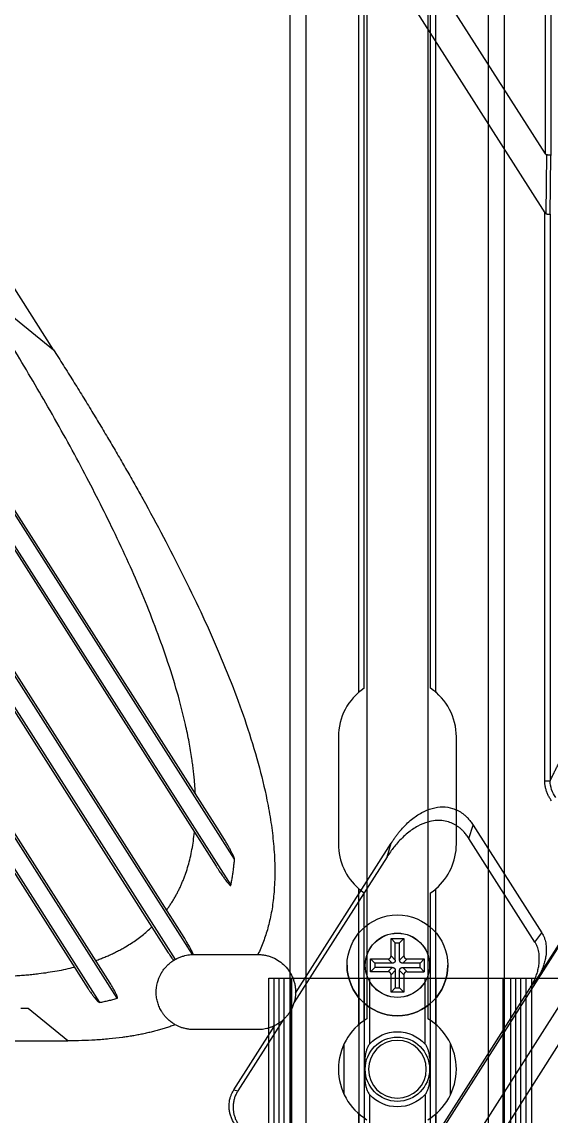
# Model space of a CAD drawing. Header units: millimetres. Extents: x 620 to 19791, y 2539 to 6969.
# Drawn here: x 17425.4 to 17474.8, y 4825 to 4927.1 of the extents above; entities that cross this region are included whole.
import ezdxf

# ---------------------------------------------------------------- set-up
doc = ezdxf.new("R2010")
doc.units = ezdxf.units.MM
doc.layers.add('02___PRT_ALL_AXES', color=7, linetype='Continuous')
doc.layers.add('1轮廓线', color=7, linetype='Continuous', lineweight=25)

# ---------------------------------------------------------------- blocks, each defined once
blk = doc.blocks.new('tugj')
at = {"color": 7, "linetype": 'Continuous', "lineweight": 25}
for p, q in [((12752.83, 4922.32), (12661.49, 5065.69)), ((12723.85, 4856.52), (12608.75, 5037.18)), ((12722.44, 4859.1), (12608.92, 5037.29)), ((12608.58, 5034.1), (12722.14, 4855.85)), ((12608.75, 5034.2), (12723.5, 4854.08)), ((12719.92, 4847.61), (12608.75, 5022.11)), ((12719.14, 4849.21), (12608.92, 5022.21)), ((12608.58, 5019.02), (12717.67, 4847.78)), ((12608.75, 5019.13), (12718.31, 4847.16)), ((12712.24, 4844.96), (12608.92, 5007.14)), ((12712.92, 4843.53), (12608.75, 5007.03)), ((12608.58, 5003.95), (12710.21, 4844.43)), ((12608.75, 5004.05), (12711.26, 4843.15)), ((12706.97, 4904.04), (12662.49, 4973.87)), ((12716.44, 4973.87), (12752.78, 4916.81)), ((12752.83, 4922.32), (12752.83, 4937.4)), ((12753.33, 4937.29), (12753.33, 4922.16)), ((12752.91, 4916.71), (12752.97, 4922.21)), ((12753.28, 4916.66), (12753.33, 4922.16)), ((12752.78, 4863.82), (12752.78, 4916.81)), ((12753.28, 4916.66), (12753.28, 4863.82)), ((12699.59, 4910.04), (12706.97, 4904.04)), ((12752.78, 4863.82), (12753.28, 4863.82)), ((12745.71, 4858.43), (12746.09, 4859.7)), ((12746.09, 4859.7), (12752.5, 4849.63)), ((12751.86, 4848.78), (12745.71, 4858.43)), ((12729.54, 4844.01), (12738.46, 4858.01)), ((12738.08, 4856.74), (12738.46, 4858.01)), ((12738.08, 4856.74), (12729.39, 4843.1)), ((12737.76, 4822.73), (12755.54, 4850.65)), ((12752.04, 4845.31), (12755.54, 4850.81)), ((12751.86, 4848.78), (12752.5, 4849.63)), ((12751.39, 4844.46), (12752.04, 4845.31)), ((12737.62, 4822.84), (12751.39, 4844.46)), ((12754.54, 4843.5), (12739.65, 4820.12)), ((12704.16, 4842.57), (12703.92, 4842.57)), ((12704.61, 4842.57), (12704.16, 4842.57)), ((12708.31, 4839.57), (12704.61, 4842.57)), ((12723.79, 4834.98), (12727.61, 4840.99)), ((12728.38, 4841.51), (12724.16, 4834.89)), ((12726.04, 4840.62), (12720.04, 4840.62)), ((12741.9, 4820.12), (12754.54, 4839.96)), ((12634.37, 4839.57), (12708.31, 4839.57)), ((12723.79, 4834.98), (12724.16, 4834.89))]:
    blk.add_line(p, q, dxfattribs=at)
blk.add_circle((12739.04, 4846.62), 3)
for points, knots in [([(12752.83, 4922.32), (12752.84, 4922.3), (12752.86, 4922.27), (12752.89, 4922.24), (12752.92, 4922.21), (12752.95, 4922.21), (12752.97, 4922.21)], [0, 0, 0, 0, 0.3004507, 0.516255, 0.7655281, 1, 1, 1, 1]), ([(12753.33, 4922.16), (12753.33, 4922.16), (12753.33, 4922.17), (12753.31, 4922.18), (12753.27, 4922.19), (12753.23, 4922.19), (12753.16, 4922.2), (12753.07, 4922.2), (12753, 4922.21), (12752.97, 4922.21)], [0, 0, 0, 0, 0.094895, 0.244998, 0.359306, 0.484216, 0.663833, 0.835745, 1, 1, 1, 1]), ([(12752.91, 4916.71), (12752.91, 4916.71), (12752.89, 4916.71), (12752.86, 4916.72), (12752.83, 4916.74), (12752.81, 4916.77), (12752.79, 4916.8), (12752.78, 4916.81)], [0, 0, 0, 0, 0.156694, 0.314893, 0.484569, 0.699997, 1, 1, 1, 1]), ([(12752.91, 4916.71), (12752.94, 4916.71), (12752.98, 4916.7), (12753.05, 4916.7), (12753.11, 4916.7), (12753.17, 4916.69), (12753.23, 4916.68), (12753.27, 4916.67), (12753.28, 4916.67), (12753.28, 4916.66)], [0, 0, 0, 0, 0.106386, 0.22492, 0.355612, 0.498466, 0.653483, 0.820662, 1, 1, 1, 1]), ([(12720.2, 4862.62), (12720.19, 4862.8), (12720.17, 4863.15), (12720.13, 4863.69), (12720.08, 4864.23), (12720.02, 4864.78), (12719.95, 4865.33), (12719.83, 4866.22), (12719.62, 4867.47), (12719.19, 4869.54), (12718.51, 4872.16), (12717.55, 4875.21), (12716.45, 4878.27), (12715.26, 4881.23), (12713.96, 4884.22), (12712.15, 4888.07), (12709.68, 4892.95), (12707.06, 4897.69), (12704.85, 4901.48), (12703.18, 4904.28), (12701.43, 4907.14), (12700.21, 4909.06), (12699.59, 4910.04)], [0, 0, 0, 0, 0.0102139, 0.0205385, 0.0309767, 0.0415315, 0.0522058, 0.0630022, 0.0931878, 0.1250778, 0.1845574, 0.2483961, 0.3086946, 0.3718269, 0.4319265, 0.4959106, 0.6167331, 0.7464147, 0.8069043, 0.8693256, 0.933688, 1, 1, 1, 1]), ([(12706.97, 4904.04), (12707.28, 4903.55), (12707.89, 4902.58), (12708.8, 4901.14), (12709.68, 4899.71), (12710.54, 4898.3), (12711.39, 4896.9), (12712.21, 4895.52), (12713.01, 4894.15), (12713.79, 4892.8), (12714.55, 4891.46), (12715.71, 4889.39), (12717.2, 4886.63), (12719.01, 4883.12), (12720.69, 4879.65), (12722.27, 4876.11), (12723.7, 4872.62), (12724.99, 4869.06), (12726.07, 4865.56), (12726.81, 4862.49), (12727.26, 4859.98), (12727.51, 4857.92), (12727.63, 4855.89), (12727.59, 4853.99), (12727.43, 4852.29), (12727.2, 4851.03), (12726.96, 4850.1), (12726.77, 4849.45), (12726.55, 4848.82), (12726.31, 4848.21), (12726.12, 4847.81), (12726.03, 4847.62)], [0, 0, 0, 0, 0.028127, 0.055867, 0.083223, 0.110194, 0.136782, 0.162987, 0.188811, 0.214255, 0.239319, 0.264005, 0.33008, 0.392582, 0.456982, 0.518406, 0.581947, 0.641185, 0.703244, 0.760717, 0.79542, 0.827786, 0.862084, 0.894623, 0.920706, 0.945691, 0.956791, 0.967751, 0.97859, 0.989333, 1, 1, 1, 1]), ([(12753.28, 4863.82), (12753.34, 4863.94), (12753.44, 4864.17), (12753.61, 4864.51), (12753.76, 4864.83), (12753.94, 4865.16), (12754.12, 4865.5), (12754.31, 4865.83), (12754.43, 4866.02), (12754.49, 4866.11)], [0, 0, 0, 0, 0.136003, 0.269855, 0.401557, 0.531111, 0.699451, 0.855745, 1, 1, 1, 1]), ([(12753.41, 4861.97), (12753.37, 4862.01), (12753.31, 4862.1), (12753.22, 4862.25), (12753.14, 4862.39), (12753.06, 4862.54), (12753, 4862.69), (12752.92, 4862.9), (12752.85, 4863.16), (12752.79, 4863.49), (12752.78, 4863.71), (12752.78, 4863.82)], [0, 0, 0, 0, 0.084861, 0.169101, 0.25296, 0.336679, 0.420502, 0.504669, 0.670214, 0.834663, 1, 1, 1, 1]), ([(12753.8, 4862.28), (12753.63, 4862.49), (12753.5, 4862.74), (12753.33, 4863.26), (12753.28, 4863.54), (12753.28, 4863.82)], [0, 0, 0, 0, 0.5, 0.5, 1, 1, 1, 1]), ([(12738.46, 4858.01), (12738.52, 4858.1), (12738.64, 4858.29), (12738.83, 4858.56), (12739.02, 4858.81), (12739.21, 4859.06), (12739.49, 4859.38), (12739.86, 4859.78), (12740.48, 4860.33), (12741.26, 4860.87), (12742.25, 4861.29), (12743.24, 4861.45), (12744.06, 4861.32), (12744.68, 4861.06), (12745.08, 4860.81), (12745.39, 4860.56), (12745.63, 4860.32), (12745.87, 4860.03), (12746.01, 4859.81), (12746.09, 4859.7)], [0, 0, 0, 0, 0.035181, 0.06949, 0.102958, 0.135615, 0.167497, 0.237811, 0.306398, 0.426306, 0.535135, 0.638829, 0.737184, 0.792914, 0.85017, 0.883735, 0.9175, 0.957411, 1, 1, 1, 1]), ([(12745.71, 4858.43), (12745.68, 4858.49), (12745.6, 4858.6), (12745.48, 4858.76), (12745.36, 4858.92), (12745.21, 4859.09), (12745.01, 4859.29), (12744.7, 4859.54), (12744.31, 4859.79), (12743.78, 4860.01), (12743.19, 4860.13), (12742.54, 4860.13), (12741.77, 4859.97), (12740.89, 4859.6), (12740.1, 4859.06), (12739.49, 4858.51), (12739.06, 4858.07), (12738.7, 4857.62), (12738.38, 4857.2), (12738.18, 4856.89), (12738.08, 4856.74)], [0, 0, 0, 0, 0.0216222, 0.0425505, 0.0628241, 0.0824862, 0.1161853, 0.1497884, 0.206969, 0.2627272, 0.3282325, 0.3948032, 0.465099, 0.5738297, 0.6937413, 0.7622458, 0.8325839, 0.8860953, 0.9418514, 1, 1, 1, 1]), ([(12717.51, 4851.76), (12717.58, 4851.85), (12717.72, 4852.04), (12717.91, 4852.33), (12718.1, 4852.63), (12718.28, 4852.93), (12718.45, 4853.24), (12718.61, 4853.55), (12718.77, 4853.87), (12718.91, 4854.19), (12719.05, 4854.52), (12719.18, 4854.86), (12719.35, 4855.32), (12719.54, 4855.91), (12719.73, 4856.65), (12719.89, 4857.42), (12720.02, 4858.21), (12720.08, 4858.75), (12720.12, 4859.03)], [0, 0, 0, 0, 0.044718, 0.089457, 0.134253, 0.17914, 0.224155, 0.269331, 0.314703, 0.360306, 0.406172, 0.452335, 0.498827, 0.593777, 0.691149, 0.791172, 0.894058, 1, 1, 1, 1]), ([(12723.85, 4856.52), (12723.85, 4856.52), (12723.85, 4856.55), (12723.84, 4856.59), (12723.82, 4856.64), (12723.8, 4856.7), (12723.77, 4856.77), (12723.73, 4856.86), (12723.69, 4856.95), (12723.63, 4857.06), (12723.58, 4857.17), (12723.51, 4857.3), (12723.41, 4857.48), (12723.27, 4857.73), (12723.08, 4858.07), (12722.8, 4858.53), (12722.58, 4858.88), (12722.44, 4859.1)], [0, 0, 0, 0, 0.009636, 0.023334, 0.041271, 0.063526, 0.090136, 0.121124, 0.156505, 0.196289, 0.240481, 0.289088, 0.342111, 0.453728, 0.579804, 0.731703, 1, 1, 1, 1]), ([(12723.5, 4854.08), (12723.53, 4854.21), (12723.58, 4854.47), (12723.65, 4854.87), (12723.72, 4855.27), (12723.77, 4855.68), (12723.81, 4856.09), (12723.84, 4856.37), (12723.85, 4856.52)], [0, 0, 0, 0, 0.161473, 0.324918, 0.490415, 0.658045, 0.827882, 1, 1, 1, 1]), ([(12722.14, 4855.85), (12722.23, 4855.7), (12722.41, 4855.43), (12722.66, 4855.06), (12722.87, 4854.77), (12723.03, 4854.54), (12723.17, 4854.37), (12723.26, 4854.25), (12723.34, 4854.17), (12723.39, 4854.12), (12723.42, 4854.09), (12723.45, 4854.07), (12723.47, 4854.06), (12723.49, 4854.07), (12723.5, 4854.07), (12723.5, 4854.08)], [0, 0, 0, 0, 0.230026, 0.424715, 0.584075, 0.708126, 0.796556, 0.869812, 0.911898, 0.942851, 0.962508, 0.972036, 0.981659, 0.989826, 1, 1, 1, 1]), ([(12710.91, 4847.05), (12711.05, 4847.1), (12711.34, 4847.21), (12711.76, 4847.38), (12712.17, 4847.55), (12712.56, 4847.74), (12712.95, 4847.93), (12713.33, 4848.13), (12713.76, 4848.38), (12714.23, 4848.67), (12714.74, 4849.02), (12715.23, 4849.39), (12715.7, 4849.78), (12715.99, 4850.05), (12716.14, 4850.19)], [0, 0, 0, 0, 0.074802, 0.148429, 0.220926, 0.292342, 0.362727, 0.432134, 0.500619, 0.60245, 0.703089, 0.802749, 0.901645, 1, 1, 1, 1]), ([(12720.03, 4847.61), (12720.02, 4847.62), (12720.02, 4847.63), (12720.01, 4847.64), (12720.01, 4847.65), (12720.01, 4847.65), (12720, 4847.66), (12720, 4847.67), (12719.99, 4847.67), (12719.99, 4847.68), (12719.98, 4847.69), (12719.97, 4847.71), (12719.96, 4847.74), (12719.9, 4847.88), (12719.79, 4848.1), (12719.62, 4848.41), (12719.4, 4848.78), (12719.23, 4849.06), (12719.14, 4849.21)], [0, 0, 0, 0, 0.015217, 0.019074, 0.020998, 0.022916, 0.030467, 0.034132, 0.035927, 0.037692, 0.044414, 0.056294, 0.078056, 0.103721, 0.304576, 0.468435, 0.700238, 1, 1, 1, 1]), ([(12752.5, 4849.63), (12752.53, 4849.59), (12752.58, 4849.5), (12752.65, 4849.37), (12752.71, 4849.23), (12752.78, 4849.05), (12752.84, 4848.83), (12752.9, 4848.47), (12752.93, 4848.01), (12752.89, 4847.5), (12752.79, 4847.03), (12752.67, 4846.59), (12752.5, 4846.16), (12752.29, 4845.73), (12752.12, 4845.45), (12752.04, 4845.31)], [0, 0, 0, 0, 0.0329932, 0.0657961, 0.0985296, 0.1313159, 0.1901957, 0.2526078, 0.3681449, 0.4895308, 0.5869421, 0.6859197, 0.7872669, 0.8917324, 1, 1, 1, 1]), ([(12751.39, 4844.46), (12751.44, 4844.53), (12751.52, 4844.67), (12751.64, 4844.88), (12751.75, 4845.1), (12751.85, 4845.31), (12751.94, 4845.53), (12752.02, 4845.75), (12752.09, 4845.96), (12752.14, 4846.18), (12752.19, 4846.4), (12752.25, 4846.73), (12752.28, 4847.16), (12752.26, 4847.62), (12752.2, 4847.98), (12752.12, 4848.25), (12752.01, 4848.52), (12751.91, 4848.7), (12751.86, 4848.78)], [0, 0, 0, 0, 0.054633, 0.108241, 0.160902, 0.212702, 0.263726, 0.314067, 0.36382, 0.413084, 0.461961, 0.510555, 0.631824, 0.747465, 0.809763, 0.868751, 0.93418, 1, 1, 1, 1]), ([(12718.33, 4841.06), (12718.27, 4841.1), (12718.16, 4841.16), (12718, 4841.27), (12717.84, 4841.4), (12717.67, 4841.54), (12717.51, 4841.7), (12717.35, 4841.88), (12717.19, 4842.08), (12717.02, 4842.35), (12716.83, 4842.69), (12716.68, 4843.13), (12716.57, 4843.58), (12716.52, 4844.21), (12716.61, 4844.97), (12716.88, 4845.65), (12717.15, 4846.1), (12717.37, 4846.38), (12717.61, 4846.64), (12717.87, 4846.87), (12718.06, 4847), (12718.16, 4847.07)], [0, 0, 0, 0, 0.025857, 0.053207, 0.082051, 0.11239, 0.144222, 0.17755, 0.212372, 0.248689, 0.312074, 0.375466, 0.44036, 0.505353, 0.638069, 0.756938, 0.806076, 0.854943, 0.903546, 0.951896, 1, 1, 1, 1]), ([(12717.67, 4847.78), (12717.77, 4847.64), (12717.92, 4847.4), (12718.09, 4847.16), (12718.16, 4847.07)], [0, 0, 0, 0, 0.587301, 1, 1, 1, 1]), ([(12718.16, 4847.07), (12718.16, 4847.07), (12718.18, 4847.08), (12718.2, 4847.09), (12718.23, 4847.11), (12718.26, 4847.12), (12718.28, 4847.14), (12718.3, 4847.15), (12718.31, 4847.16)], [0, 0, 0, 0, 0.193434, 0.376156, 0.548169, 0.709476, 0.860083, 1, 1, 1, 1]), ([(12718.31, 4847.16), (12718.36, 4847.18), (12718.46, 4847.24), (12718.61, 4847.31), (12718.77, 4847.38), (12718.92, 4847.43), (12719.12, 4847.49), (12719.36, 4847.55), (12719.64, 4847.6), (12719.82, 4847.61), (12719.92, 4847.61)], [0, 0, 0, 0, 0.10019, 0.200056, 0.299831, 0.399749, 0.500042, 0.666803, 0.833095, 1, 1, 1, 1]), ([(12720.03, 4847.62), (12720.33, 4847.62), (12720.96, 4847.62), (12721.96, 4847.62), (12723.19, 4847.62), (12724.56, 4847.62), (12725.56, 4847.62), (12726.03, 4847.62)], [0, 0, 0, 0, 0.148764, 0.315345, 0.499744, 0.764431, 1, 1, 1, 1]), ([(12726.03, 4847.62), (12726.09, 4847.61), (12726.21, 4847.61), (12726.39, 4847.6), (12726.56, 4847.58), (12726.74, 4847.55), (12726.91, 4847.51), (12727.08, 4847.46), (12727.24, 4847.4), (12727.57, 4847.28), (12728.03, 4847.02), (12728.57, 4846.57), (12729.01, 4846.02), (12729.27, 4845.49), (12729.42, 4845.05), (12729.5, 4844.71), (12729.54, 4844.36), (12729.54, 4844.13), (12729.54, 4844.01)], [0, 0, 0, 0, 0.031946, 0.063607, 0.095061, 0.126386, 0.157664, 0.188975, 0.220398, 0.252014, 0.376591, 0.501216, 0.625704, 0.750422, 0.813205, 0.875307, 0.937361, 1, 1, 1, 1]), ([(12702.23, 4845.59), (12702.43, 4845.6), (12702.82, 4845.61), (12703.4, 4845.64), (12703.97, 4845.68), (12704.53, 4845.72), (12705.07, 4845.77), (12705.71, 4845.85), (12706.46, 4845.95), (12707.3, 4846.09), (12708.12, 4846.25), (12708.66, 4846.38), (12708.92, 4846.45)], [0, 0, 0, 0, 0.087666, 0.173589, 0.257788, 0.34028, 0.421087, 0.50023, 0.629018, 0.755162, 0.878781, 1, 1, 1, 1]), ([(12712.92, 4843.53), (12712.92, 4843.53), (12712.93, 4843.55), (12712.94, 4843.57), (12712.94, 4843.6), (12712.93, 4843.63), (12712.92, 4843.68), (12712.9, 4843.75), (12712.87, 4843.83), (12712.8, 4843.98), (12712.68, 4844.21), (12712.49, 4844.55), (12712.34, 4844.81), (12712.24, 4844.96)], [0, 0, 0, 0, 0.017238, 0.0318024, 0.0452544, 0.0647584, 0.0970788, 0.1368635, 0.1956711, 0.2619652, 0.4438118, 0.6725353, 1, 1, 1, 1]), ([(12710.21, 4844.43), (12710.26, 4844.35), (12710.35, 4844.2), (12710.48, 4844.02), (12710.6, 4843.84), (12710.73, 4843.67), (12710.87, 4843.49), (12710.98, 4843.38), (12711.05, 4843.3), (12711.1, 4843.24), (12711.17, 4843.19), (12711.23, 4843.16), (12711.26, 4843.15)], [0, 0, 0, 0, 0.17727, 0.310572, 0.399904, 0.560232, 0.695305, 0.803603, 0.839023, 0.886091, 0.936552, 1, 1, 1, 1]), ([(12729.54, 4844.01), (12729.54, 4843.96), (12729.54, 4843.87), (12729.52, 4843.73), (12729.5, 4843.59), (12729.48, 4843.43), (12729.44, 4843.27), (12729.41, 4843.16), (12729.39, 4843.1)], [0, 0, 0, 0, 0.179765, 0.346667, 0.501047, 0.673859, 0.839861, 1, 1, 1, 1]), ([(12711.26, 4843.15), (12711.4, 4843.17), (12711.68, 4843.23), (12712.1, 4843.32), (12712.51, 4843.42), (12712.78, 4843.49), (12712.92, 4843.53)], [0, 0, 0, 0, 0.2550593, 0.5066954, 0.7549831, 1, 1, 1, 1]), ([(12729.39, 4843.1), (12729.37, 4843.04), (12729.33, 4842.92), (12729.26, 4842.74), (12729.18, 4842.57), (12729.09, 4842.4), (12728.97, 4842.2), (12728.81, 4841.97), (12728.61, 4841.73), (12728.45, 4841.58), (12728.38, 4841.51)], [0, 0, 0, 0, 0.1002664, 0.2001041, 0.2998137, 0.3996969, 0.5000539, 0.6668727, 0.8330553, 1, 1, 1, 1]), ([(12718.33, 4841.06), (12718.19, 4841.02), (12717.91, 4840.92), (12717.49, 4840.78), (12717.06, 4840.65), (12716.62, 4840.52), (12716.18, 4840.41), (12715.73, 4840.3), (12715.28, 4840.2), (12714.82, 4840.11), (12714.35, 4840.02), (12713.87, 4839.95), (12713.14, 4839.84), (12712.14, 4839.73), (12710.88, 4839.63), (12709.6, 4839.58), (12708.74, 4839.57), (12708.31, 4839.57)], [0, 0, 0, 0, 0.04327, 0.086907, 0.130931, 0.175359, 0.220209, 0.2655, 0.311249, 0.357472, 0.404186, 0.451405, 0.499145, 0.621038, 0.748619, 0.870491, 1, 1, 1, 1]), ([(12720.04, 4840.62), (12719.98, 4840.62), (12719.86, 4840.62), (12719.68, 4840.63), (12719.51, 4840.66), (12719.33, 4840.69), (12719.12, 4840.74), (12718.87, 4840.81), (12718.59, 4840.92), (12718.42, 4841.02), (12718.33, 4841.06)], [0, 0, 0, 0, 0.1002242, 0.2000778, 0.2998237, 0.3997259, 0.5000471, 0.6668346, 0.8330778, 1, 1, 1, 1]), ([(12727.61, 4840.99), (12727.57, 4840.96), (12727.47, 4840.92), (12727.32, 4840.85), (12727.16, 4840.8), (12727.01, 4840.75), (12726.82, 4840.7), (12726.58, 4840.65), (12726.31, 4840.62), (12726.13, 4840.62), (12726.04, 4840.62)], [0, 0, 0, 0, 0.1001719, 0.2000442, 0.2998342, 0.39976, 0.5000388, 0.6667868, 0.8331036, 1, 1, 1, 1]), ([(12728.38, 4841.51), (12728.34, 4841.48), (12728.28, 4841.42), (12728.18, 4841.34), (12728.08, 4841.27), (12727.95, 4841.18), (12727.8, 4841.08), (12727.68, 4841.02), (12727.61, 4840.99)], [0, 0, 0, 0, 0.119479, 0.242202, 0.368583, 0.499004, 0.73498, 1, 1, 1, 1]), ([(12723.81, 4831.89), (12723.78, 4831.94), (12723.72, 4832.04), (12723.63, 4832.21), (12723.56, 4832.38), (12723.49, 4832.55), (12723.44, 4832.72), (12723.4, 4832.89), (12723.37, 4833.07), (12723.35, 4833.25), (12723.34, 4833.5), (12723.36, 4833.83), (12723.42, 4834.17), (12723.52, 4834.47), (12723.64, 4834.73), (12723.74, 4834.9), (12723.79, 4834.98)], [0, 0, 0, 0, 0.0573502, 0.1137864, 0.1695106, 0.2247326, 0.2796678, 0.3345354, 0.3895548, 0.4449441, 0.5009169, 0.6220685, 0.739873, 0.8248844, 0.9112986, 1, 1, 1, 1]), ([(12724.16, 4834.89), (12724.13, 4834.84), (12724.07, 4834.74), (12723.99, 4834.59), (12723.92, 4834.43), (12723.86, 4834.28), (12723.79, 4834.05), (12723.73, 4833.74), (12723.71, 4833.37), (12723.74, 4833.02), (12723.79, 4832.7), (12723.89, 4832.39), (12724.02, 4832.08), (12724.13, 4831.89), (12724.19, 4831.8)], [0, 0, 0, 0, 0.0535069, 0.1060958, 0.1579496, 0.2092592, 0.2602214, 0.3778836, 0.499202, 0.5994542, 0.6983901, 0.7972837, 0.8974105, 1, 1, 1, 1])]:
    blk.add_open_spline(points, degree=3, knots=knots, dxfattribs=at)
blk.add_open_spline([(12719.92, 4847.61), (12719.95, 4847.61), (12719.99, 4847.62), (12720.03, 4847.61)], degree=3, dxfattribs=at)
blk = doc.blocks.new('*U204')
blk.add_blockref('tugj', (-12530.54, -4991.11))
blk = doc.blocks.new('*U205')
at = {"color": 0, "linetype": 'ByBlock', "lineweight": -2, "transparency": 16777216}
blk.add_blockref('*U204', (0, 1012.5), dxfattribs=at)
blk = doc.blocks.new('rygj')
at = {"color": 114, "linetype": 'Continuous', "true_color": 0x139b48}
for p, q in [((4442.06, 3171.65), (5101.06, 3171.65)), ((4442.06, 3170.15), (5101.06, 3170.15)), ((4490.86, 3167.15), (4480.86, 3167.15)), ((4495.01, 3165.25), (5068.7, 3165.25)), ((4495.4, 3164.75), (5068.31, 3164.75)), ((4495.4, 3158.55), (5068.31, 3158.55)), ((4495.01, 3158.05), (5068.7, 3158.05)), ((4480.86, 3156.15), (4490.86, 3156.15)), ((4442.06, 3153.15), (5101.06, 3153.15)), ((4442.06, 3151.65), (5101.06, 3151.65))]:
    blk.add_line(p, q, dxfattribs=at)
for centre, start, end in [((4480.86, 3161.65), 90, 139.1148), ((4490.86, 3161.65), 34.3077, 90), ((4490.86, 3161.65), 270, 325.6923), ((4480.86, 3161.65), 220.8852, 270)]:
    blk.add_arc(centre, 5.5, start, end, dxfattribs=at)
at = {"layer": '02___PRT_ALL_AXES', "color": 114, "linetype": 'Continuous', "true_color": 0x139b48}
for p, q in [((4457.49, 3166.61), (4462.22, 3166.61)), ((4442.06, 3165.25), (4455.7, 3165.25)), ((4464.01, 3165.25), (4476.7, 3165.25)), ((4464.4, 3164.75), (4476.31, 3164.75)), ((5068.14, 3164.49), (4464.57, 3164.49)), ((4464.4, 3158.55), (4476.31, 3158.55)), ((5068.14, 3158.81), (4464.57, 3158.81)), ((4442.06, 3158.05), (4455.7, 3158.05)), ((4464.01, 3158.05), (4476.7, 3158.05)), ((4457.49, 3156.69), (4462.22, 3156.69))]:
    blk.add_line(p, q, dxfattribs=at)
blk.add_circle((4459.86, 3161.65), 3, dxfattribs=at)
for centre, start, end in [((4459.86, 3161.65), 31.0806, 148.9194), ((4480.86, 3161.65), 139.1148, 145.6923), ((4459.86, 3161.65), 211.0806, 328.9194), ((4480.86, 3161.65), 214.3077, 220.8852)]:
    blk.add_arc(centre, 5.5, start, end, dxfattribs=at)
blk = doc.blocks.new('ETDHFN')
at = {"layer": '1轮廓线', "linetype": 'Continuous', "lineweight": 25}
for p, q in [((8841.41, 4025.55), (8841.81, 4025.15)), ((8841.41, 4023.94), (8841.41, 4025.55)), ((8841.41, 4025.55), (8842.61, 4025.55)), ((8841.81, 4025.15), (8842.21, 4025.15)), ((8841.81, 4023.54), (8841.81, 4025.15)), ((8842.61, 4025.55), (8842.21, 4025.15)), ((8842.21, 4023.54), (8842.21, 4025.15)), ((8842.61, 4025.55), (8842.61, 4023.94)), ((8839.51, 4023.65), (8839.91, 4023.25)), ((8839.51, 4022.45), (8839.51, 4023.65)), ((8839.51, 4023.65), (8841.12, 4023.65)), ((8839.91, 4023.25), (8839.91, 4022.85)), ((8841.52, 4023.25), (8839.91, 4023.25)), ((8844.11, 4023.25), (8842.5, 4023.25)), ((8842.9, 4023.65), (8844.51, 4023.65)), ((8844.51, 4023.65), (8844.11, 4023.25)), ((8844.11, 4022.85), (8844.11, 4023.25)), ((8844.51, 4023.65), (8844.51, 4022.45)), ((8839.51, 4022.45), (8839.91, 4022.85)), ((8841.12, 4022.45), (8839.51, 4022.45)), ((8841.52, 4022.85), (8839.91, 4022.85)), ((8841.41, 4020.55), (8841.41, 4022.16)), ((8841.81, 4022.56), (8841.81, 4020.95)), ((8842.21, 4020.95), (8842.21, 4022.56)), ((8842.5, 4022.85), (8844.11, 4022.85)), ((8842.61, 4022.16), (8842.61, 4020.55)), ((8842.9, 4022.45), (8844.51, 4022.45)), ((8844.51, 4022.45), (8844.11, 4022.85)), ((8841.41, 4020.55), (8841.81, 4020.95)), ((8842.61, 4020.55), (8841.41, 4020.55)), ((8841.81, 4020.95), (8842.21, 4020.95)), ((8842.61, 4020.55), (8842.21, 4020.95))]:
    blk.add_line(p, q, dxfattribs=at)
at = {"layer": '1轮廓线', "linetype": 'Continuous', "lineweight": 13}
for p, q in [((8841.12, 4023.65), (8841.52, 4023.25)), ((8841.41, 4023.94), (8841.81, 4023.54)), ((8842.61, 4023.94), (8842.21, 4023.54)), ((8842.9, 4023.65), (8842.5, 4023.25)), ((8841.12, 4022.45), (8841.52, 4022.85)), ((8841.41, 4022.16), (8841.81, 4022.56)), ((8842.61, 4022.16), (8842.21, 4022.56)), ((8842.9, 4022.45), (8842.5, 4022.85))]:
    blk.add_line(p, q, dxfattribs=at)
at = {"layer": '1轮廓线', "linetype": 'Continuous', "lineweight": 25}
for radius in [4.7, 3]:
    blk.add_circle((8842.01, 4023.05), radius, dxfattribs=at)
blk.add_arc((8842.01, 4023.05), 4.7, 180, 0, dxfattribs=at)
for points in [[(8841.12, 4023.65), (8841.18, 4023.65), (8841.24, 4023.68), (8841.29, 4023.7), (8841.33, 4023.74), (8841.36, 4023.77), (8841.39, 4023.82), (8841.41, 4023.88), (8841.41, 4023.94)], [(8841.81, 4023.54), (8841.81, 4023.48), (8841.79, 4023.42), (8841.77, 4023.37), (8841.73, 4023.33), (8841.69, 4023.3), (8841.64, 4023.27), (8841.59, 4023.25), (8841.52, 4023.25)], [(8842.5, 4023.25), (8842.43, 4023.25), (8842.38, 4023.27), (8842.33, 4023.3), (8842.29, 4023.33), (8842.26, 4023.37), (8842.23, 4023.42), (8842.21, 4023.48), (8842.21, 4023.54)], [(8842.61, 4023.94), (8842.61, 4023.88), (8842.63, 4023.82), (8842.66, 4023.77), (8842.69, 4023.74), (8842.73, 4023.7), (8842.78, 4023.68), (8842.84, 4023.65), (8842.9, 4023.65)], [(8841.41, 4022.16), (8841.41, 4022.23), (8841.39, 4022.28), (8841.36, 4022.33), (8841.33, 4022.37), (8841.29, 4022.4), (8841.24, 4022.43), (8841.18, 4022.45), (8841.12, 4022.45)], [(8841.52, 4022.85), (8841.59, 4022.85), (8841.64, 4022.83), (8841.69, 4022.81), (8841.73, 4022.77), (8841.76, 4022.73), (8841.79, 4022.68), (8841.81, 4022.63), (8841.81, 4022.56)], [(8842.21, 4022.56), (8842.21, 4022.63), (8842.23, 4022.68), (8842.25, 4022.73), (8842.29, 4022.77), (8842.33, 4022.81), (8842.38, 4022.83), (8842.43, 4022.85), (8842.5, 4022.85)], [(8842.9, 4022.45), (8842.84, 4022.45), (8842.78, 4022.43), (8842.73, 4022.41), (8842.69, 4022.37), (8842.66, 4022.33), (8842.63, 4022.28), (8842.61, 4022.23), (8842.61, 4022.16)]]:
    blk.add_open_spline(points, degree=2, knots=[0, 0, 0, 0.25, 0.25, 0.5, 0.5, 0.75, 0.75, 1, 1, 1], dxfattribs=at)
blk = doc.blocks.new('ERTFHGJ')
at = {"color": 40, "linetype": 'Continuous', "true_color": 0xf8d731}
for p, q in [((8878.46, 3617.77), (8878.46, 3696.77)), ((8925.46, 3696.77), (8878.46, 3696.77)), ((8879.46, 3617.77), (8879.46, 3696.77)), ((8900.96, 3696.77), (8900.96, 3617.77)), ((8901.46, 3617.77), (8901.46, 3696.77)), ((8901.96, 3617.77), (8901.96, 3696.77)), ((8902.4, 3617.77), (8902.4, 3696.77)), ((8902.87, 3617.77), (8902.87, 3696.77)), ((8903.46, 3617.77), (8903.46, 3696.77)), ((8903.54, 3696.77), (8903.54, 3617.77)), ((8903.6, 3617.77), (8903.6, 3696.77)), ((8909.88, 3696.77), (8909.88, 3617.77)), ((8910.38, 3617.77), (8910.38, 3696.77)), ((8910.88, 3690.64), (8910.88, 3696.77)), ((8916.03, 3690.64), (8916.03, 3696.77)), ((8916.53, 3617.77), (8916.53, 3696.77)), ((8917.03, 3617.77), (8917.03, 3696.77)), ((8923.31, 3617.77), (8923.31, 3696.77)), ((8923.38, 3696.77), (8923.38, 3617.77)), ((8923.46, 3617.77), (8923.46, 3696.77)), ((8924.04, 3696.77), (8924.04, 3617.77)), ((8924.51, 3696.77), (8924.51, 3617.77)), ((8924.96, 3617.77), (8924.96, 3696.77)), ((8925.46, 3617.77), (8925.46, 3696.77)), ((8910.88, 3685.9), (8910.88, 3628.64)), ((8916.03, 3628.64), (8916.03, 3685.9)), ((8892.96, 3661.52), (8887.96, 3661.52)), ((8887.96, 3653.02), (8892.96, 3653.02)), ((8910.88, 3617.77), (8910.88, 3623.9)), ((8916.03, 3617.77), (8916.03, 3623.9)), ((8925.46, 3617.77), (8878.46, 3617.77))]:
    blk.add_line(p, q, dxfattribs=at)
for centre in [(8913.46, 3688.27), (8913.46, 3626.27)]:
    blk.add_circle(centre, 2.7, dxfattribs=at)
for centre, radius, start, end in [((8913.46, 3688.27), 3.5, 42.6324, 137.3676), ((8913.46, 3688.27), 3.5, 222.6324, 317.3676), ((8887.96, 3657.27), 4.25, 90, 270), ((8892.96, 3657.27), 4.25, 270, 90), ((8913.46, 3626.27), 3.5, 42.6324, 137.3676), ((8913.46, 3626.27), 3.5, 222.6324, 317.3676)]:
    blk.add_arc(centre, radius, start, end, dxfattribs=at)
for points, knots in [([(8910.39, 3688.27), (8910.39, 3688.38), (8910.39, 3688.58), (8910.4, 3688.89), (8910.41, 3689.2), (8910.45, 3689.51), (8910.5, 3689.81), (8910.57, 3690.05), (8910.64, 3690.24), (8910.7, 3690.38), (8910.78, 3690.52), (8910.85, 3690.6), (8910.88, 3690.64)], [0, 0, 0, 0, 0.127092, 0.253318, 0.378322, 0.502266, 0.625619, 0.749056, 0.811111, 0.873552, 0.936512, 1, 1, 1, 1]), ([(8916.03, 3690.64), (8916.07, 3690.6), (8916.13, 3690.52), (8916.21, 3690.38), (8916.27, 3690.24), (8916.35, 3690.05), (8916.41, 3689.81), (8916.47, 3689.51), (8916.5, 3689.2), (8916.52, 3688.89), (8916.53, 3688.58), (8916.53, 3688.37), (8916.53, 3688.27)], [0, 0, 0, 0, 0.063487, 0.126447, 0.188887, 0.250942, 0.37438, 0.497732, 0.621676, 0.746681, 0.872907, 1, 1, 1, 1]), ([(8910.88, 3685.9), (8910.85, 3685.94), (8910.78, 3686.02), (8910.7, 3686.16), (8910.64, 3686.3), (8910.57, 3686.49), (8910.5, 3686.73), (8910.45, 3687.03), (8910.41, 3687.34), (8910.4, 3687.65), (8910.39, 3687.96), (8910.39, 3688.17), (8910.39, 3688.27)], [0, 0, 0, 0, 0.063495, 0.126469, 0.188905, 0.250963, 0.374396, 0.497744, 0.621683, 0.746682, 0.87291, 1, 1, 1, 1]), ([(8916.53, 3688.27), (8916.53, 3688.17), (8916.53, 3687.96), (8916.52, 3687.65), (8916.5, 3687.34), (8916.47, 3687.03), (8916.41, 3686.73), (8916.35, 3686.49), (8916.27, 3686.3), (8916.21, 3686.16), (8916.13, 3686.02), (8916.07, 3685.94), (8916.03, 3685.9)], [0, 0, 0, 0, 0.127092, 0.253319, 0.378323, 0.502267, 0.62562, 0.749057, 0.811112, 0.873553, 0.936512, 1, 1, 1, 1]), ([(8910.39, 3626.27), (8910.39, 3626.38), (8910.39, 3626.58), (8910.4, 3626.89), (8910.41, 3627.2), (8910.45, 3627.51), (8910.5, 3627.81), (8910.57, 3628.05), (8910.64, 3628.24), (8910.7, 3628.38), (8910.78, 3628.52), (8910.85, 3628.6), (8910.88, 3628.64)], [0, 0, 0, 0, 0.127092, 0.253318, 0.378322, 0.502266, 0.625619, 0.749056, 0.811111, 0.873552, 0.936512, 1, 1, 1, 1]), ([(8916.03, 3628.64), (8916.07, 3628.6), (8916.13, 3628.52), (8916.21, 3628.38), (8916.27, 3628.24), (8916.35, 3628.05), (8916.41, 3627.81), (8916.47, 3627.51), (8916.5, 3627.2), (8916.52, 3626.89), (8916.53, 3626.58), (8916.53, 3626.37), (8916.53, 3626.27)], [0, 0, 0, 0, 0.063487, 0.126447, 0.188887, 0.250942, 0.37438, 0.497732, 0.621676, 0.746681, 0.872907, 1, 1, 1, 1]), ([(8910.88, 3623.9), (8910.85, 3623.94), (8910.78, 3624.02), (8910.7, 3624.16), (8910.64, 3624.3), (8910.57, 3624.49), (8910.5, 3624.73), (8910.45, 3625.03), (8910.41, 3625.34), (8910.4, 3625.65), (8910.39, 3625.96), (8910.39, 3626.17), (8910.39, 3626.27)], [0, 0, 0, 0, 0.063495, 0.126469, 0.188905, 0.250963, 0.374396, 0.497744, 0.621683, 0.746682, 0.87291, 1, 1, 1, 1]), ([(8916.53, 3626.27), (8916.53, 3626.17), (8916.53, 3625.96), (8916.52, 3625.65), (8916.5, 3625.34), (8916.47, 3625.03), (8916.41, 3624.73), (8916.35, 3624.49), (8916.27, 3624.3), (8916.21, 3624.16), (8916.13, 3624.02), (8916.07, 3623.94), (8916.03, 3623.9)], [0, 0, 0, 0, 0.127092, 0.253319, 0.378323, 0.502267, 0.62562, 0.749057, 0.811112, 0.873553, 0.936512, 1, 1, 1, 1])]:
    blk.add_open_spline(points, degree=3, knots=knots, dxfattribs=at)
blk = doc.blocks.new('ryfh')
at = {"rotation": 90}
blk.add_blockref('rygj', (11445.27, 369.86), dxfattribs=at)
blk.add_blockref('ETDHFN', (-558.38, 816.36))
at = {"xscale": -1}
blk.add_blockref('ERTFHGJ', (17197.08, 1141.44), dxfattribs=at)

msp = doc.modelspace()

# ---------------------------------------------------------------- block references
for name, p in [('*U205', (17251.96016, 3971.06063)), ('ryfh', (9176.83352, -0.35097))]:
    msp.add_blockref(name, p)

doc.saveas('drawing.dxf')
